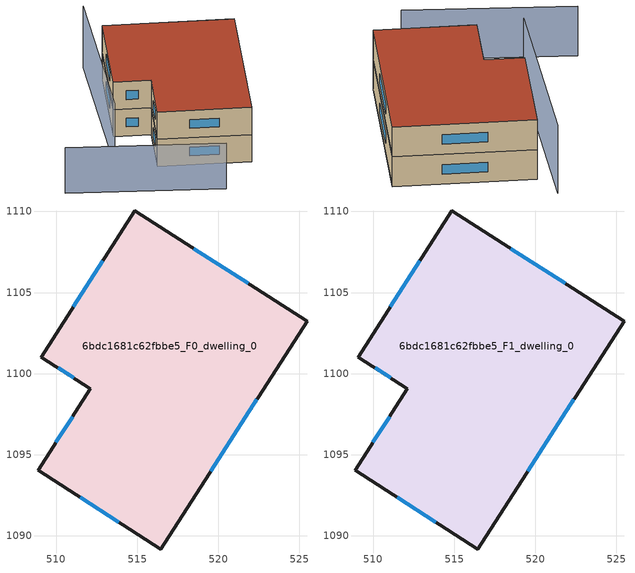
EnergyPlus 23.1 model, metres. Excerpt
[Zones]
6bdc1681c62fbbe5_F0_dwelling_0
 floor ground (EU_floor_Construction): 525.47,1103.24 516.46,1089.17 508.88,1094.03 512.11,1099.08 509.08,1101.02 514.85,1110.04 z0
 wall outside (EU_wall_Construction): 509.08,1101.02 512.11,1099.08 508.88,1094.03 516.46,1089.17 525.47,1103.24 514.85,1110.04 509.08,1101.02 z0:3
 window (EU_Window_Construction): 510.12,1100.36 511.07,1099.75 / 512.88,1106.95 511.06,1104.11 / 521.83,1105.57 518.49,1107.71 / 519.54,1093.99 522.38,1098.43 / 511.47,1092.37 513.86,1090.84 / 511,1097.35 509.98,1095.76 z1.03:1.97
6bdc1681c62fbbe5_F1_dwelling_0
 floor to 6bdc1681c62fbbe5_F0_dwelling_0 (EU_floor_Construction): 525.47,1103.24 516.46,1089.17 508.88,1094.03 512.11,1099.08 509.08,1101.02 514.85,1110.04 z3
 wall outside (EU_wall_Construction): 509.08,1101.02 512.11,1099.08 508.88,1094.03 516.46,1089.17 525.47,1103.24 514.85,1110.04 509.08,1101.02 z3:6
 window (EU_Window_Construction): 510.12,1100.36 511.07,1099.75 / 512.88,1106.95 511.06,1104.11 / 521.83,1105.57 518.49,1107.71 / 519.54,1093.99 522.38,1098.43 / 511.47,1092.37 513.86,1090.84 / 511,1097.35 509.98,1095.76 z4.03:4.97
 roof outside (EU_roof_Construction): 516.46,1089.17 525.47,1103.24 514.85,1110.04 509.08,1101.02 512.11,1099.08 508.88,1094.03 z6
shading: 498.94,1095.57 511.4,1086.7 z0:5; 514.87,1112.98 505.83,1096.75 z0:6.8
[Building]
EU S2 Campaign: North Axis=0; Terrain=City; Solar Distribution=FullExterior
[Site:Location]
Cape.Town.Intl.AP: Latitude=-33.965; Longitude=18.602; Time Zone=2; Elevation=46
[SizingPeriod:WeatherFileDays]
AnnualSizingPeriod: Begin Month=1; Begin Day of Month=1; End Month=12; End Day of Month=31; Day of Week for Start Day=Monday; Use Weather File Daylight Saving Period=No; Use Weather File Rain and Snow Indicators=No
[MATERIAL]
EU_InternalMass_Material: Roughness=MediumRough; Thickness=0.1; Conductivity=1; Density=1800; Specific Heat=900; Thermal Absorptance=0.9; Solar Absorptance=0.7; Visible Absorptance=0.7
[MATERIAL:NOMASS] Roughness=MediumRough; Thermal Absorptance=0.9; Solar Absorptance=0.7; Visible Absorptance=0.7
Name | Thermal Resistance
EU_wall_NoMass | 0.493876
EU_roof_NoMass | 0.449382
EU_floor_NoMass | 1.25
[WINDOWMATERIAL:SIMPLEGLAZINGSYSTEM]
EU_Window_SimpleGlazing: UFactor=4.4; Solar Heat Gain Coefficient=0.85; Visible Transmittance=0.85
[CONSTRUCTION]
EU_wall_Construction: EU_wall_NoMass
EU_roof_Construction: EU_roof_NoMass
EU_floor_Construction: EU_floor_NoMass
EU_Window_Construction: EU_Window_SimpleGlazing
EU_InternalMass_Construction: EU_InternalMass_Material
[ZONE] Type=1; Multiplier=1; Ceiling Height=autocalculate; Volume=566.867; Floor Area=autocalculate; Part of Total Floor Area=Yes
6bdc1681c62fbbe5_F0_dwelling_0; 6bdc1681c62fbbe5_F1_dwelling_0
[INTERNALMASS] Construction=EU_InternalMass_Construction; Surface Area=188.955
Name | Zone or ZoneList
6bdc1681c62fbbe5_F0_dwelling_0_EU_InternalMass | 6bdc1681c62fbbe5_F0_dwelling_0
6bdc1681c62fbbe5_F1_dwelling_0_EU_InternalMass | 6bdc1681c62fbbe5_F1_dwelling_0
[OTHEREQUIPMENT] Fuel Type=Electricity; Design Level Calculation Method=Watts/Area; Power per Zone Floor Area=1; Fraction Latent=0; Fraction Radiant=0; Fraction Lost=0; Carbon Dioxide Generation Rate=0; EndUse Subcategory=EU_Step8_InternalGains
Name | Zone or ZoneList or Space or SpaceList | Schedule
EU_Step8_InternalGain_6bdc1681c62fbbe5_F0_dwelling_0_f000 | 6bdc1681c62fbbe5_F0_dwelling_0 | EU_Step8_GainSchedule_6bdc1681c62fbbe5_F0_dwelling_0_f000
EU_Step8_InternalGain_6bdc1681c62fbbe5_F1_dwelling_0_f000 | 6bdc1681c62fbbe5_F1_dwelling_0 | EU_Step8_GainSchedule_6bdc1681c62fbbe5_F1_dwelling_0_f000
[ZONEVENTILATION:DESIGNFLOWRATE] Schedule=EU_AlwaysOn; Design Flow Rate Calculation Method=AirChanges/Hour; Air Changes per Hour=0.64; Ventilation Type=Natural; Fan Pressure Rise=0; Fan Total Efficiency=1; Constant Term Coefficient=1; Temperature Term Coefficient=0; Velocity Term Coefficient=0; Velocity Squared Term Coefficient=0; Minimum Indoor Temperature=-100; Maximum Indoor Temperature=100; Delta Temperature=-100; Minimum Outdoor Temperature=-100; Maximum Outdoor Temperature=100; Maximum Wind Speed=40
Name | Zone or ZoneList or Space or SpaceList
EU_ConstantAir_6bdc1681c62fbbe5_F0_dwelling_0 | 6bdc1681c62fbbe5_F0_dwelling_0
EU_ConstantAir_6bdc1681c62fbbe5_F1_dwelling_0 | 6bdc1681c62fbbe5_F1_dwelling_0
[HVACTEMPLATE:THERMOSTAT] Constant Heating Setpoint=20; Constant Cooling Setpoint=50
EU_HeatOnly_6bdc1681c62fbbe5_F0_dwelling_0; EU_HeatOnly_6bdc1681c62fbbe5_F1_dwelling_0
[HVACTEMPLATE:ZONE:IDEALLOADSAIRSYSTEM] System Availability Schedule=EU_AlwaysOn; Maximum Heating Supply Air Temperature=50; Minimum Cooling Supply Air Temperature=13; Maximum Heating Supply Air Humidity Ratio=0.0156; Minimum Cooling Supply Air Humidity Ratio=0.0077; Heating Limit=NoLimit; Cooling Limit=NoLimit; Heating Availability Schedule=EU_AlwaysOn; Cooling Availability Schedule=EU_CoolingOff; Dehumidification Control Type=ConstantSensibleHeatRatio; Cooling Sensible Heat Ratio=0.7; Dehumidification Setpoint=60; Humidification Control Type=None; Humidification Setpoint=30; Outdoor Air Method=None; Outdoor Air Flow Rate per Person=0.00944; Outdoor Air Flow Rate per Zone Floor Area=0; Outdoor Air Flow Rate per Zone=0; Demand Controlled Ventilation Type=None; Outdoor Air Economizer Type=NoEconomizer; Heat Recovery Type=None; Sensible Heat Recovery Effectiveness=0.7; Latent Heat Recovery Effectiveness=0.65
Name | Template Thermostat
6bdc1681c62fbbe5_F0_dwelling_0 | EU_HeatOnly_6bdc1681c62fbbe5_F0_dwelling_0
6bdc1681c62fbbe5_F1_dwelling_0 | EU_HeatOnly_6bdc1681c62fbbe5_F1_dwelling_0
[SIZING:ZONE] Zone Cooling Design Supply Air Temperature Input Method=SupplyAirTemperature; Zone Cooling Design Supply Air Temperature=13; Zone Heating Design Supply Air Temperature Input Method=SupplyAirTemperature; Zone Heating Design Supply Air Temperature=50; Zone Cooling Design Supply Air Humidity Ratio=0.008; Zone Heating Design Supply Air Humidity Ratio=0.008; Cooling Design Air Flow Method=DesignDay; Cooling Design Air Flow Rate=0; Cooling Minimum Air Flow per Zone Floor Area=0.000762; Cooling Minimum Air Flow=0; Cooling Minimum Air Flow Fraction=0.2; Heating Design Air Flow Method=DesignDay; Heating Design Air Flow Rate=0; Heating Maximum Air Flow per Zone Floor Area=0.002032; Heating Maximum Air Flow=0.141576; Heating Maximum Air Flow Fraction=0.3; Account for Dedicated Outdoor Air System=No; Dedicated Outdoor Air System Control Strategy=NeutralSupplyAir; Dedicated Outdoor Air Low Setpoint Temperature for Design=autosize; Dedicated Outdoor Air High Setpoint Temperature for Design=autosize; Zone Load Sizing Method=Sensible Load Only No Latent Load; Zone Latent Cooling Design Supply Air Humidity Ratio Input Method=HumidityRatioDifference; Zone Cooling Design Supply Air Humidity Ratio Difference=0.005; Zone Latent Heating Design Supply Air Humidity Ratio Input Method=HumidityRatioDifference; Zone Humidification Design Supply Air Humidity Ratio Difference=0.005
6bdc1681c62fbbe5_F0_dwelling_0; 6bdc1681c62fbbe5_F1_dwelling_0
[SCHEDULE:CONSTANT]
Name | Hourly Value
EU_AlwaysOn | 1
EU_CoolingOff | 0
[SCHEDULE:FILE] Column Number=1; Rows to Skip at Top=0; Number of Hours of Data=8760; Column Separator=Comma; Interpolate to Timestep=No; Minutes per Item=60; Adjust Schedule for Daylight Savings=Yes
Name | File
EU_Step8_GainSchedule_6bdc1681c62fbbe5_F0_dwelling_0_f000 | ../../schedules/6bdc1681c62fbbe5/6bdc1681c62fbbe5_F0_dwelling_0_f000_gain.csv
EU_Step8_GainSchedule_6bdc1681c62fbbe5_F1_dwelling_0_f000 | ../../schedules/6bdc1681c62fbbe5/6bdc1681c62fbbe5_F1_dwelling_0_f000_gain.csv
